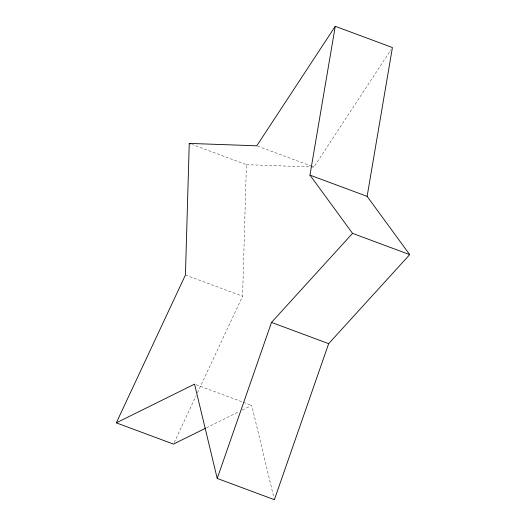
<?xml version="1.0" encoding="UTF-8"?>
<svg xmlns="http://www.w3.org/2000/svg" width="526" height="526" viewBox="0 0 526 526"><rect width="100%" height="100%" fill="white"/><g stroke="black" fill="none" stroke-linecap="round" stroke-linejoin="round"><path stroke-width="0.39" stroke-dasharray="2.63 1.97" d="M197.434 392.837L242.598 296.25L246.411 164.664L192.299 144.538M174.159 442.616L196.04 395.808M246.411 164.664L313.93 167.064L391.061 49.622M206.37 427.822L239.277 411.542M242.203 410.096L251.704 405.395L274.375 499.7M257.53 146.09L311.642 166.216M312.405 166.499L313.93 167.064M185.435 274.986L242.598 296.25M196.073 384.703L242.558 401.989M243.321 402.278L251.704 405.395"/><path stroke-width="0.79" d="M116.299 422.845L194.548 384.138L217.218 478.443L274.375 499.7L328.665 343.669L409.701 254.623L367.122 196.369L392.416 47.557L335.259 26.3L256.767 145.807L189.255 143.407L185.435 274.986L116.299 422.845L173.462 444.102L205.64 428.184M409.701 254.623L352.538 233.366L309.959 175.112L335.259 26.3M217.218 478.443L271.508 322.405L352.538 233.366M309.959 175.112L367.122 196.369M189.255 143.407L190.774 143.973M271.508 322.405L328.665 343.669"/></g></svg>
